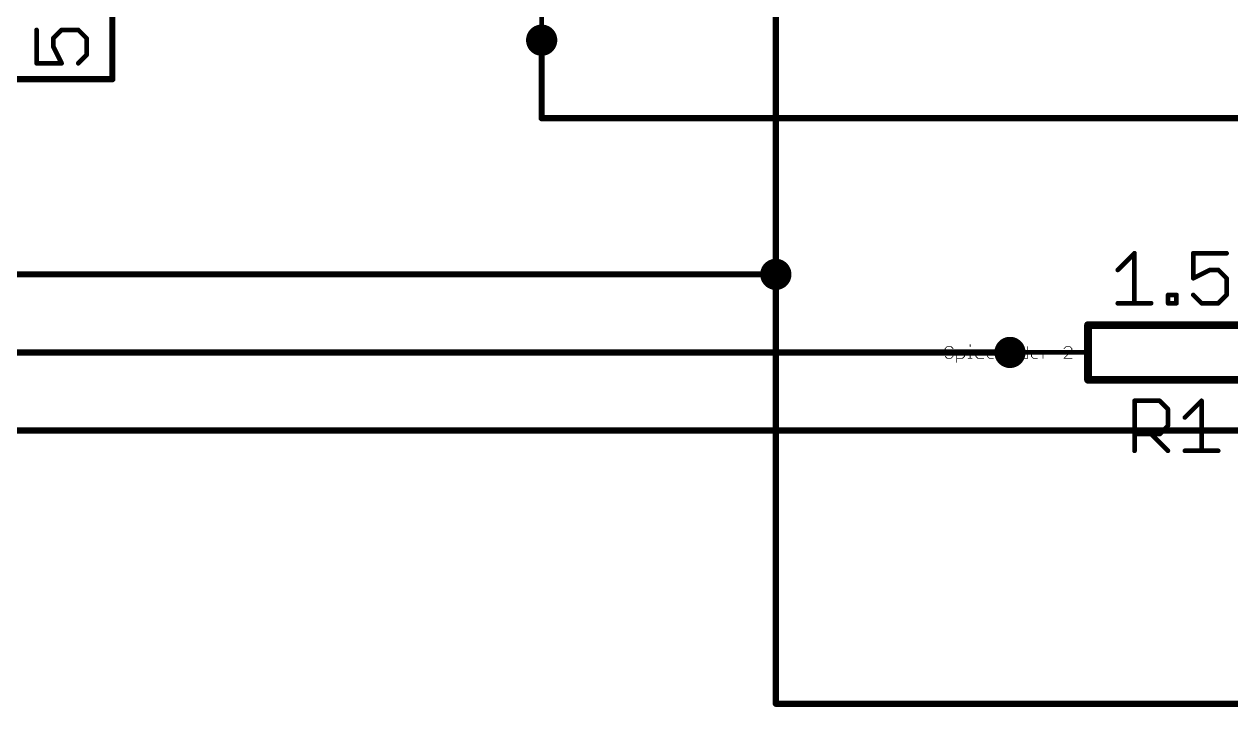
# Model space of a CAD drawing. Extents: x -22 to 205, y 41 to 107.
# Drawn here: x 39.04 to 78.31, y 41.81 to 64.02 of the extents above; entities that cross this region are included whole.
import ezdxf

# ---------------------------------------------------------------- set-up
doc = ezdxf.new("R2010")
doc.units = 0
for name, color, linetype in [('91', 94, 'CONTINUOUS'), ('94', 14, 'CONTINUOUS'), ('95', 251, 'CONTINUOUS'), ('96', 251, 'CONTINUOUS'), ('99', 214, 'CONTINUOUS')]:
    doc.layers.add(name, color=color, linetype=linetype)

msp = doc.modelspace()

# ---------------------------------------------------------------- linework, layer by layer
at = {"layer": '91', "const_width": 0.2032}
for points in [[(41.91, 62.23), (41.91, 68.58)], [(63.5, 66.04), (63.5, 55.88)], [(55.88, 60.96), (55.88, 63.5)], [(-5.08, 62.23), (41.91, 62.23)], [(81.28, 60.96), (55.88, 60.96)], [(38.1, 55.88), (63.5, 55.88)], [(63.5, 55.88), (63.5, 41.91)], [(71.12, 53.34), (27.94, 53.34)], [(25.4, 50.8), (86.36, 50.8)], [(152.4, 41.91), (63.5, 41.91)]]:
    msp.add_lwpolyline(points, dxfattribs=at)
at = {"layer": '91'}
for points, const_width in [([(55.88, 63.246, 1), (55.88, 63.754, 1), (55.88, 63.246)], 0.508), ([(55.9308, 63.5, 1), (55.8292, 63.5)], 0.1016), ([(41.8592, 62.23, 1), (41.9608, 62.23)], 0.1016), ([(41.91, 62.1792, 1), (41.91, 62.2808)], 0.1016), ([(55.88, 61.0108, 1), (55.88, 60.9092)], 0.1016), ([(55.8292, 60.96, 1), (55.9308, 60.96)], 0.1016), ([(63.5, 55.626, 1), (63.5, 56.134, 1), (63.5, 55.626)], 0.508), ([(63.5508, 55.88, 1), (63.4492, 55.88)], 0.1016), ([(63.4492, 55.88, 1), (63.5508, 55.88)], 0.1016), ([(63.5, 55.8292, 1), (63.5, 55.9308)], 0.1016), ([(71.12, 53.086, 1), (71.12, 53.594, 1), (71.12, 53.086)], 0.508), ([(71.12, 53.2892, 1), (71.12, 53.3908)], 0.1016), ([(63.5, 41.9608, 1), (63.5, 41.8592)], 0.1016), ([(63.4492, 41.91, 1), (63.5508, 41.91)], 0.1016)]:
    msp.add_lwpolyline(points, format="xyb", dxfattribs=dict(at, const_width=const_width))
at = {"layer": '94'}
for points, const_width in [([(55.88, 63.5), (55.88, 66.04)], 0.1524), ([(78.74, 54.229), (73.66, 54.229)], 0.254), ([(73.66, 54.229), (73.66, 52.451)], 0.254), ([(71.12, 53.34), (73.66, 53.34)], 0.1524), ([(73.66, 52.451), (78.74, 52.451)], 0.254)]:
    msp.add_lwpolyline(points, dxfattribs=dict(at, const_width=const_width))
for points, const_width in [([(55.8419, 63.5, 1), (55.9181, 63.5)], 0.0762), ([(73.66, 54.2925, 1), (73.66, 54.1655)], 0.127), ([(73.7235, 54.229, 1), (73.5965, 54.229)], 0.127), ([(71.12, 53.3781, 1), (71.12, 53.3019)], 0.0762), ([(73.66, 53.3019, 1), (73.66, 53.3781)], 0.0762), ([(73.66, 52.5145, 1), (73.66, 52.3875)], 0.127), ([(73.5965, 52.451, 1), (73.7235, 52.451)], 0.127)]:
    msp.add_lwpolyline(points, format="xyb", dxfattribs=dict(at, const_width=const_width))
at = {"layer": '95', "const_width": 0.1524}
for points in [[(75.1747, 50.1396), (75.1747, 51.7666)], [(75.1747, 51.7666), (75.9882, 51.7666)], [(75.9882, 51.7666), (76.2594, 51.4954)], [(76.8119, 51.2243), (77.3542, 51.7666)], [(77.3542, 51.7666), (77.3542, 50.1396)], [(76.2594, 51.4954), (76.2594, 50.9531)], [(75.9882, 50.6819), (75.1747, 50.6819)], [(75.7171, 50.6819), (76.2594, 50.1396)], [(76.2594, 50.9531), (75.9882, 50.6819)], [(76.8119, 50.1396), (77.8965, 50.1396)]]:
    msp.add_lwpolyline(points, dxfattribs=at)
at = {"layer": '95', "const_width": 0.0762}
for points in [[(75.2128, 51.7666, 1), (75.1366, 51.7666)], [(75.1747, 51.8047, 1), (75.1747, 51.7285)], [(76.0152, 51.7935, 1), (75.9613, 51.7396)], [(75.9882, 51.7285, 1), (75.9882, 51.8047)], [(77.3923, 51.7666, 1), (77.3161, 51.7666)], [(77.3812, 51.7396, 1), (77.3273, 51.7935)], [(76.2975, 51.4954, 1), (76.2213, 51.4954)], [(76.2324, 51.4685, 1), (76.2863, 51.5224)], [(76.7849, 51.2512, 1), (76.8388, 51.1973)], [(75.1747, 50.72, 1), (75.1747, 50.6438)], [(75.744, 50.7089, 1), (75.6901, 50.655)], [(75.9613, 50.7089, 1), (76.0152, 50.655)], [(75.9882, 50.6438, 1), (75.9882, 50.72)], [(76.2213, 50.9531, 1), (76.2975, 50.9531)], [(76.2863, 50.9262, 1), (76.2324, 50.98)], [(75.1366, 50.1396, 1), (75.2128, 50.1396)], [(76.2324, 50.1127, 1), (76.2863, 50.1665)], [(76.8119, 50.1777, 1), (76.8119, 50.1015)], [(77.3161, 50.1396, 1), (77.3923, 50.1396)], [(77.8965, 50.1015, 1), (77.8965, 50.1777)]]:
    msp.add_lwpolyline(points, format="xyb", dxfattribs=at)
at = {"layer": '96', "const_width": 0.1524}
for points in [[(39.4448, 63.8322), (39.4448, 62.7476)], [(39.9871, 63.5611), (40.2583, 63.8322)], [(39.9871, 63.2899), (39.9871, 63.5611)], [(40.2583, 63.8322), (40.8006, 63.8322)], [(40.8006, 63.8322), (41.0718, 63.5611)], [(41.0718, 63.5611), (41.0718, 63.0187)], [(40.2583, 62.7476), (39.9871, 63.2899)], [(41.0718, 63.0187), (40.8006, 62.7476)], [(39.4448, 62.7476), (40.2583, 62.7476)], [(74.629, 56.0249), (75.1713, 56.5672)], [(75.1713, 56.5672), (75.1713, 54.9402)], [(78.1694, 56.5672), (77.0847, 56.5672)], [(77.0847, 56.5672), (77.0847, 55.7537)], [(77.0847, 55.7537), (77.6271, 56.0249)], [(77.6271, 56.0249), (77.8982, 56.0249)], [(77.8982, 56.0249), (78.1694, 55.7537)], [(78.1694, 55.7537), (78.1694, 55.2114)], [(74.629, 54.9402), (75.7137, 54.9402)], [(76.2662, 54.9402), (76.2662, 55.2114)], [(76.2662, 55.2114), (76.5373, 55.2114)], [(76.5373, 54.9402), (76.2662, 54.9402)], [(76.5373, 55.2114), (76.5373, 54.9402)], [(77.3559, 54.9402), (77.0847, 55.2114)], [(77.8982, 54.9402), (77.3559, 54.9402)], [(78.1694, 55.2114), (77.8982, 54.9402)]]:
    msp.add_lwpolyline(points, dxfattribs=at)
at = {"layer": '96', "const_width": 0.0762}
for points in [[(39.4829, 63.8322, 1), (39.4067, 63.8322)], [(40.0252, 63.5611, 1), (39.949, 63.5611)], [(39.9602, 63.588, 1), (40.0141, 63.5341)], [(40.2583, 63.8703, 1), (40.2583, 63.7941)], [(40.2852, 63.8053, 1), (40.2314, 63.8592)], [(40.8276, 63.8592, 1), (40.7737, 63.8053)], [(40.8006, 63.7941, 1), (40.8006, 63.8703)], [(41.1099, 63.5611, 1), (41.0337, 63.5611)], [(41.0449, 63.5341, 1), (41.0987, 63.588)], [(39.949, 63.2899, 1), (40.0252, 63.2899)], [(40.0212, 63.307, 1), (39.9531, 63.2729)], [(41.0337, 63.0187, 1), (41.1099, 63.0187)], [(41.0987, 62.9918, 1), (41.0449, 63.0457)], [(39.4448, 62.7857, 1), (39.4448, 62.7095)], [(39.4067, 62.7476, 1), (39.4829, 62.7476)], [(40.2242, 62.7305, 1), (40.2924, 62.7646)], [(40.2583, 62.7095, 1), (40.2583, 62.7857)], [(40.7737, 62.7745, 1), (40.8276, 62.7206)], [(75.2094, 56.5672, 1), (75.1332, 56.5672)], [(75.1983, 56.5402, 1), (75.1444, 56.5941)], [(77.0847, 56.6053, 1), (77.0847, 56.5291)], [(77.1228, 56.5672, 1), (77.0466, 56.5672)], [(78.1694, 56.5291, 1), (78.1694, 56.6053)], [(74.6021, 56.0518, 1), (74.6559, 55.9979)], [(77.0677, 55.7878, 1), (77.1018, 55.7196)], [(77.0466, 55.7537, 1), (77.1228, 55.7537)], [(77.6271, 56.063, 1), (77.6271, 55.9868)], [(77.6441, 55.9908, 1), (77.61, 56.0589)], [(77.9252, 56.0518, 1), (77.8713, 55.9979)], [(77.8982, 55.9868, 1), (77.8982, 56.063)], [(78.2075, 55.7537, 1), (78.1313, 55.7537)], [(78.1425, 55.7268, 1), (78.1963, 55.7806)], [(74.629, 54.9783, 1), (74.629, 54.9021)], [(75.1332, 54.9402, 1), (75.2094, 54.9402)], [(75.7137, 54.9021, 1), (75.7137, 54.9783)], [(76.3043, 55.2114, 1), (76.2281, 55.2114)], [(76.2662, 55.2495, 1), (76.2662, 55.1733)], [(76.2662, 54.9783, 1), (76.2662, 54.9021)], [(76.2281, 54.9402, 1), (76.3043, 54.9402)], [(76.5754, 55.2114, 1), (76.4992, 55.2114)], [(76.4992, 54.9402, 1), (76.5754, 54.9402)], [(76.5373, 55.1733, 1), (76.5373, 55.2495)], [(76.5373, 54.9021, 1), (76.5373, 54.9783)], [(77.1117, 55.2383, 1), (77.0578, 55.1844)], [(77.3559, 54.9783, 1), (77.3559, 54.9021)], [(77.329, 54.9133, 1), (77.3828, 54.9671)], [(77.8713, 54.9671, 1), (77.9252, 54.9133)], [(77.8982, 54.9021, 1), (77.8982, 54.9783)], [(78.1313, 55.2114, 1), (78.2075, 55.2114)], [(78.1963, 55.1844, 1), (78.1425, 55.2383)]]:
    msp.add_lwpolyline(points, format="xyb", dxfattribs=at)
at = {"layer": '99', "const_width": 0.0127}
for points in [[(69.0185, 53.4673, 1), (69.0058, 53.4673)], [(69.0058, 53.4037, 1), (69.0185, 53.4037)], [(69.0077, 53.4718, 1), (69.0167, 53.4628)], [(69.0167, 53.4082, 1), (69.0077, 53.3992)], [(69.0757, 53.5372, 1), (69.0757, 53.5245)], [(69.0802, 53.5263, 1), (69.0713, 53.5353)], [(69.2073, 53.5353, 1), (69.1984, 53.5263)], [(69.2028, 53.5245, 1), (69.2028, 53.5372)], [(69.2619, 53.4628, 1), (69.2709, 53.4718)], [(69.3927, 53.4037, 1), (69.38, 53.4037)], [(69.3864, 53.4101, 1), (69.3864, 53.3974)], [(69.5815, 53.4082, 1), (69.5726, 53.3992)], [(69.5771, 53.3974, 1), (69.5771, 53.4101)], [(69.7606, 53.4101, 1), (69.7606, 53.3974)], [(69.8305, 53.5944, 1), (69.8178, 53.5944)], [(69.8178, 53.5308, 1), (69.8305, 53.5308)], [(69.8305, 53.4037, 1), (69.8178, 53.4037)], [(69.8242, 53.3974, 1), (69.8242, 53.4101)], [(70.0736, 53.4101, 1), (70.0736, 53.3974)], [(70.0781, 53.3992, 1), (70.0691, 53.4082)], [(70.2643, 53.3974, 1), (70.2643, 53.4101)], [(70.4478, 53.4101, 1), (70.4478, 53.3974)], [(70.4523, 53.3992, 1), (70.4433, 53.4082)], [(70.5794, 53.4082, 1), (70.5705, 53.3992)], [(70.5749, 53.3974, 1), (70.5749, 53.4101)], [(70.7648, 53.4673, 1), (70.7521, 53.4673)], [(70.754, 53.4718, 1), (70.763, 53.4628)], [(70.822, 53.5372, 1), (70.822, 53.5245)], [(70.8265, 53.5263, 1), (70.8175, 53.5353)], [(70.9536, 53.5353, 1), (70.9447, 53.5263)], [(70.9491, 53.5245, 1), (70.9491, 53.5372)], [(71.0191, 53.4673, 1), (71.0064, 53.4673)], [(71.0082, 53.4628, 1), (71.0172, 53.4718)], [(71.139, 53.4037, 1), (71.1263, 53.4037)], [(71.2598, 53.4101, 1), (71.2598, 53.3974)], [(71.2643, 53.3992, 1), (71.2553, 53.4082)], [(71.3234, 53.3974, 1), (71.3234, 53.4101)], [(71.5081, 53.4101, 1), (71.5081, 53.3974)], [(71.5126, 53.3992, 1), (71.5036, 53.4082)], [(71.7051, 53.5308, 1), (71.6924, 53.5308)], [(71.6987, 53.3974, 1), (71.6987, 53.4101)], [(71.8823, 53.4101, 1), (71.8823, 53.3974)], [(71.8868, 53.3992, 1), (71.8778, 53.4082)], [(72.0139, 53.4082, 1), (72.0049, 53.3992)], [(72.0094, 53.3974, 1), (72.0094, 53.4101)], [(72.1993, 53.4037, 1), (72.1866, 53.4037)], [(72.32, 53.4101, 1), (72.32, 53.3974)], [(72.3245, 53.3992, 1), (72.3156, 53.4082)], [(72.3836, 53.3974, 1), (72.3836, 53.4101)], [(72.8745, 53.4718, 1), (72.8835, 53.4628)], [(72.9425, 53.5372, 1), (72.9425, 53.5245)], [(72.947, 53.5263, 1), (72.938, 53.5353)], [(73.0741, 53.5353, 1), (73.0652, 53.5263)], [(73.0696, 53.5245, 1), (73.0696, 53.5372)], [(73.1395, 53.4673, 1), (73.1269, 53.4673)], [(73.1269, 53.4037, 1), (73.1395, 53.4037)], [(73.1287, 53.4628, 1), (73.1377, 53.4718)], [(73.1377, 53.3992, 1), (73.1287, 53.4082)], [(69.0167, 53.2175, 1), (69.0077, 53.2086)], [(69.0757, 53.3465, 1), (69.0757, 53.3338)], [(69.0757, 53.1559, 1), (69.0757, 53.1432)], [(69.0713, 53.3357, 1), (69.0802, 53.3447)], [(69.0713, 53.145, 1), (69.0802, 53.154)], [(69.2073, 53.3447, 1), (69.1984, 53.3357)], [(69.1984, 53.154, 1), (69.2073, 53.145)], [(69.2028, 53.3338, 1), (69.2028, 53.3465)], [(69.2028, 53.1432, 1), (69.2028, 53.1559)], [(69.2728, 53.2766, 1), (69.2601, 53.2766)], [(69.2601, 53.2131, 1), (69.2728, 53.2131)], [(69.2619, 53.2721, 1), (69.2709, 53.2811)], [(69.2709, 53.2086, 1), (69.2619, 53.2175)], [(69.38, 53.0224, 1), (69.3927, 53.0224)], [(69.3864, 53.1559, 1), (69.3864, 53.1432)], [(69.5726, 53.154, 1), (69.5815, 53.145)], [(69.5771, 53.1432, 1), (69.5771, 53.1559)], [(69.647, 53.3402, 1), (69.6343, 53.3402)], [(69.6343, 53.2131, 1), (69.647, 53.2131)], [(69.6361, 53.3357, 1), (69.6451, 53.3447)], [(69.6451, 53.2086, 1), (69.6361, 53.2175)], [(69.7606, 53.1559, 1), (69.7606, 53.1432)], [(69.8178, 53.1495, 1), (69.8305, 53.1495)], [(69.8877, 53.1432, 1), (69.8877, 53.1559)], [(70.0164, 53.3402, 1), (70.0037, 53.3402)], [(70.0056, 53.3447, 1), (70.0146, 53.3357)], [(70.0146, 53.2175, 1), (70.0056, 53.2086)], [(70.0037, 53.2131, 1), (70.0164, 53.2131)], [(70.0736, 53.1559, 1), (70.0736, 53.1432)], [(70.0691, 53.145, 1), (70.0781, 53.154)], [(70.2643, 53.1432, 1), (70.2643, 53.1559)], [(70.3906, 53.3402, 1), (70.3779, 53.3402)], [(70.3798, 53.3447, 1), (70.3888, 53.3357)], [(70.3843, 53.283, 1), (70.3843, 53.2703)], [(70.3888, 53.2175, 1), (70.3798, 53.2086)], [(70.3779, 53.2131, 1), (70.3906, 53.2131)], [(70.4478, 53.1559, 1), (70.4478, 53.1432)], [(70.4433, 53.145, 1), (70.4523, 53.154)], [(70.5749, 53.1432, 1), (70.5749, 53.1559)], [(70.6448, 53.3402, 1), (70.6321, 53.3402)], [(70.6321, 53.2766, 1), (70.6448, 53.2766)], [(70.634, 53.3357, 1), (70.643, 53.3447)], [(70.6385, 53.2703, 1), (70.6385, 53.283)], [(70.763, 53.2175, 1), (70.754, 53.2086)], [(70.7521, 53.2131, 1), (70.7648, 53.2131)], [(70.822, 53.1559, 1), (70.822, 53.1432)], [(70.8175, 53.145, 1), (70.8265, 53.154)], [(70.9447, 53.154, 1), (70.9536, 53.145)], [(70.9491, 53.1432, 1), (70.9491, 53.1559)], [(71.0064, 53.2131, 1), (71.0191, 53.2131)], [(71.0172, 53.2086, 1), (71.0082, 53.2175)], [(71.1282, 53.2811, 1), (71.1372, 53.2721)], [(71.1263, 53.1495, 1), (71.139, 53.1495)], [(71.4509, 53.3402, 1), (71.4382, 53.3402)], [(71.44, 53.3447, 1), (71.449, 53.3357)], [(71.449, 53.2175, 1), (71.44, 53.2086)], [(71.4382, 53.2131, 1), (71.4509, 53.2131)], [(71.5081, 53.1559, 1), (71.5081, 53.1432)], [(71.5036, 53.145, 1), (71.5126, 53.154)], [(71.6924, 53.1495, 1), (71.7051, 53.1495)], [(71.6987, 53.1432, 1), (71.6987, 53.1559)], [(71.8251, 53.3402, 1), (71.8124, 53.3402)], [(71.8142, 53.3447, 1), (71.8232, 53.3357)], [(71.8187, 53.283, 1), (71.8187, 53.2703)], [(71.8232, 53.2175, 1), (71.8142, 53.2086)], [(71.8124, 53.2131, 1), (71.8251, 53.2131)], [(71.8823, 53.1559, 1), (71.8823, 53.1432)], [(71.8778, 53.145, 1), (71.8868, 53.154)], [(72.0094, 53.1432, 1), (72.0094, 53.1559)], [(72.0793, 53.3402, 1), (72.0666, 53.3402)], [(72.0666, 53.2766, 1), (72.0793, 53.2766)], [(72.0685, 53.3357, 1), (72.0774, 53.3447)], [(72.073, 53.2703, 1), (72.073, 53.283)], [(72.1885, 53.2811, 1), (72.1974, 53.2721)], [(72.1866, 53.1495, 1), (72.1993, 53.1495)], [(72.879, 53.1559, 1), (72.879, 53.1432)], [(72.8745, 53.154, 1), (72.8835, 53.145)], [(73.1332, 53.1432, 1), (73.1332, 53.1559)]]:
    msp.add_lwpolyline(points, format="xyb", dxfattribs=at)
at = {"layer": '99', "const_width": 0.0254}
for points in [[(69.0757, 53.5308), (69.0122, 53.4673)], [(69.0122, 53.4673), (69.0122, 53.4037)], [(69.0122, 53.4037), (69.0757, 53.3402)], [(69.2028, 53.5308), (69.0757, 53.5308)], [(69.2664, 53.4673), (69.2028, 53.5308)], [(69.3864, 53.0224), (69.3864, 53.4037)], [(69.3864, 53.4037), (69.5771, 53.4037)], [(69.5771, 53.4037), (69.6406, 53.3402)], [(69.7606, 53.4037), (69.8242, 53.4037)], [(69.8242, 53.5944), (69.8242, 53.5308)], [(69.8242, 53.4037), (69.8242, 53.1495)], [(70.0736, 53.4037), (70.0101, 53.3402)], [(70.2643, 53.4037), (70.0736, 53.4037)], [(70.3843, 53.3402), (70.4478, 53.4037)], [(70.4478, 53.4037), (70.5749, 53.4037)], [(70.5749, 53.4037), (70.6385, 53.3402)], [(70.822, 53.5308), (70.7585, 53.4673)], [(70.7585, 53.4673), (70.7585, 53.2131)], [(70.9491, 53.5308), (70.822, 53.5308)], [(71.0127, 53.4673), (70.9491, 53.5308)], [(71.0127, 53.2131), (71.0127, 53.4673)], [(71.1327, 53.1495), (71.1327, 53.4037)], [(71.1327, 53.2766), (71.2598, 53.4037)], [(71.2598, 53.4037), (71.3234, 53.4037)], [(71.4445, 53.3402), (71.5081, 53.4037)], [(71.5081, 53.4037), (71.6987, 53.4037)], [(71.6987, 53.5308), (71.6987, 53.1495)], [(71.8187, 53.3402), (71.8823, 53.4037)], [(71.8823, 53.4037), (72.0094, 53.4037)], [(72.0094, 53.4037), (72.073, 53.3402)], [(72.1929, 53.1495), (72.1929, 53.4037)], [(72.1929, 53.2766), (72.32, 53.4037)], [(72.32, 53.4037), (72.3836, 53.4037)], [(72.9425, 53.5308), (72.879, 53.4673)], [(72.879, 53.1495), (73.1332, 53.4037)], [(73.0696, 53.5308), (72.9425, 53.5308)], [(73.1332, 53.4673), (73.0696, 53.5308)], [(73.1332, 53.4037), (73.1332, 53.4673)], [(69.0757, 53.1495), (69.0122, 53.2131)], [(69.0757, 53.3402), (69.2028, 53.3402)], [(69.2028, 53.1495), (69.0757, 53.1495)], [(69.2028, 53.3402), (69.2664, 53.2766)], [(69.2664, 53.2131), (69.2028, 53.1495)], [(69.2664, 53.2766), (69.2664, 53.2131)], [(69.5771, 53.1495), (69.3864, 53.1495)], [(69.6406, 53.2131), (69.5771, 53.1495)], [(69.6406, 53.3402), (69.6406, 53.2131)], [(69.7606, 53.1495), (69.8877, 53.1495)], [(70.0101, 53.3402), (70.0101, 53.2131)], [(70.0101, 53.2131), (70.0736, 53.1495)], [(70.0736, 53.1495), (70.2643, 53.1495)], [(70.3843, 53.2131), (70.3843, 53.3402)], [(70.6385, 53.2766), (70.3843, 53.2766)], [(70.4478, 53.1495), (70.3843, 53.2131)], [(70.5749, 53.1495), (70.4478, 53.1495)], [(70.6385, 53.3402), (70.6385, 53.2766)], [(70.7585, 53.2131), (70.822, 53.1495)], [(70.822, 53.1495), (70.9491, 53.1495)], [(70.9491, 53.1495), (71.0127, 53.2131)], [(71.4445, 53.2131), (71.4445, 53.3402)], [(71.5081, 53.1495), (71.4445, 53.2131)], [(71.6987, 53.1495), (71.5081, 53.1495)], [(71.8187, 53.2131), (71.8187, 53.3402)], [(72.073, 53.2766), (71.8187, 53.2766)], [(71.8823, 53.1495), (71.8187, 53.2131)], [(72.0094, 53.1495), (71.8823, 53.1495)], [(72.073, 53.3402), (72.073, 53.2766)], [(73.1332, 53.1495), (72.879, 53.1495)]]:
    msp.add_lwpolyline(points, dxfattribs=at)

doc.saveas('drawing.dxf')
